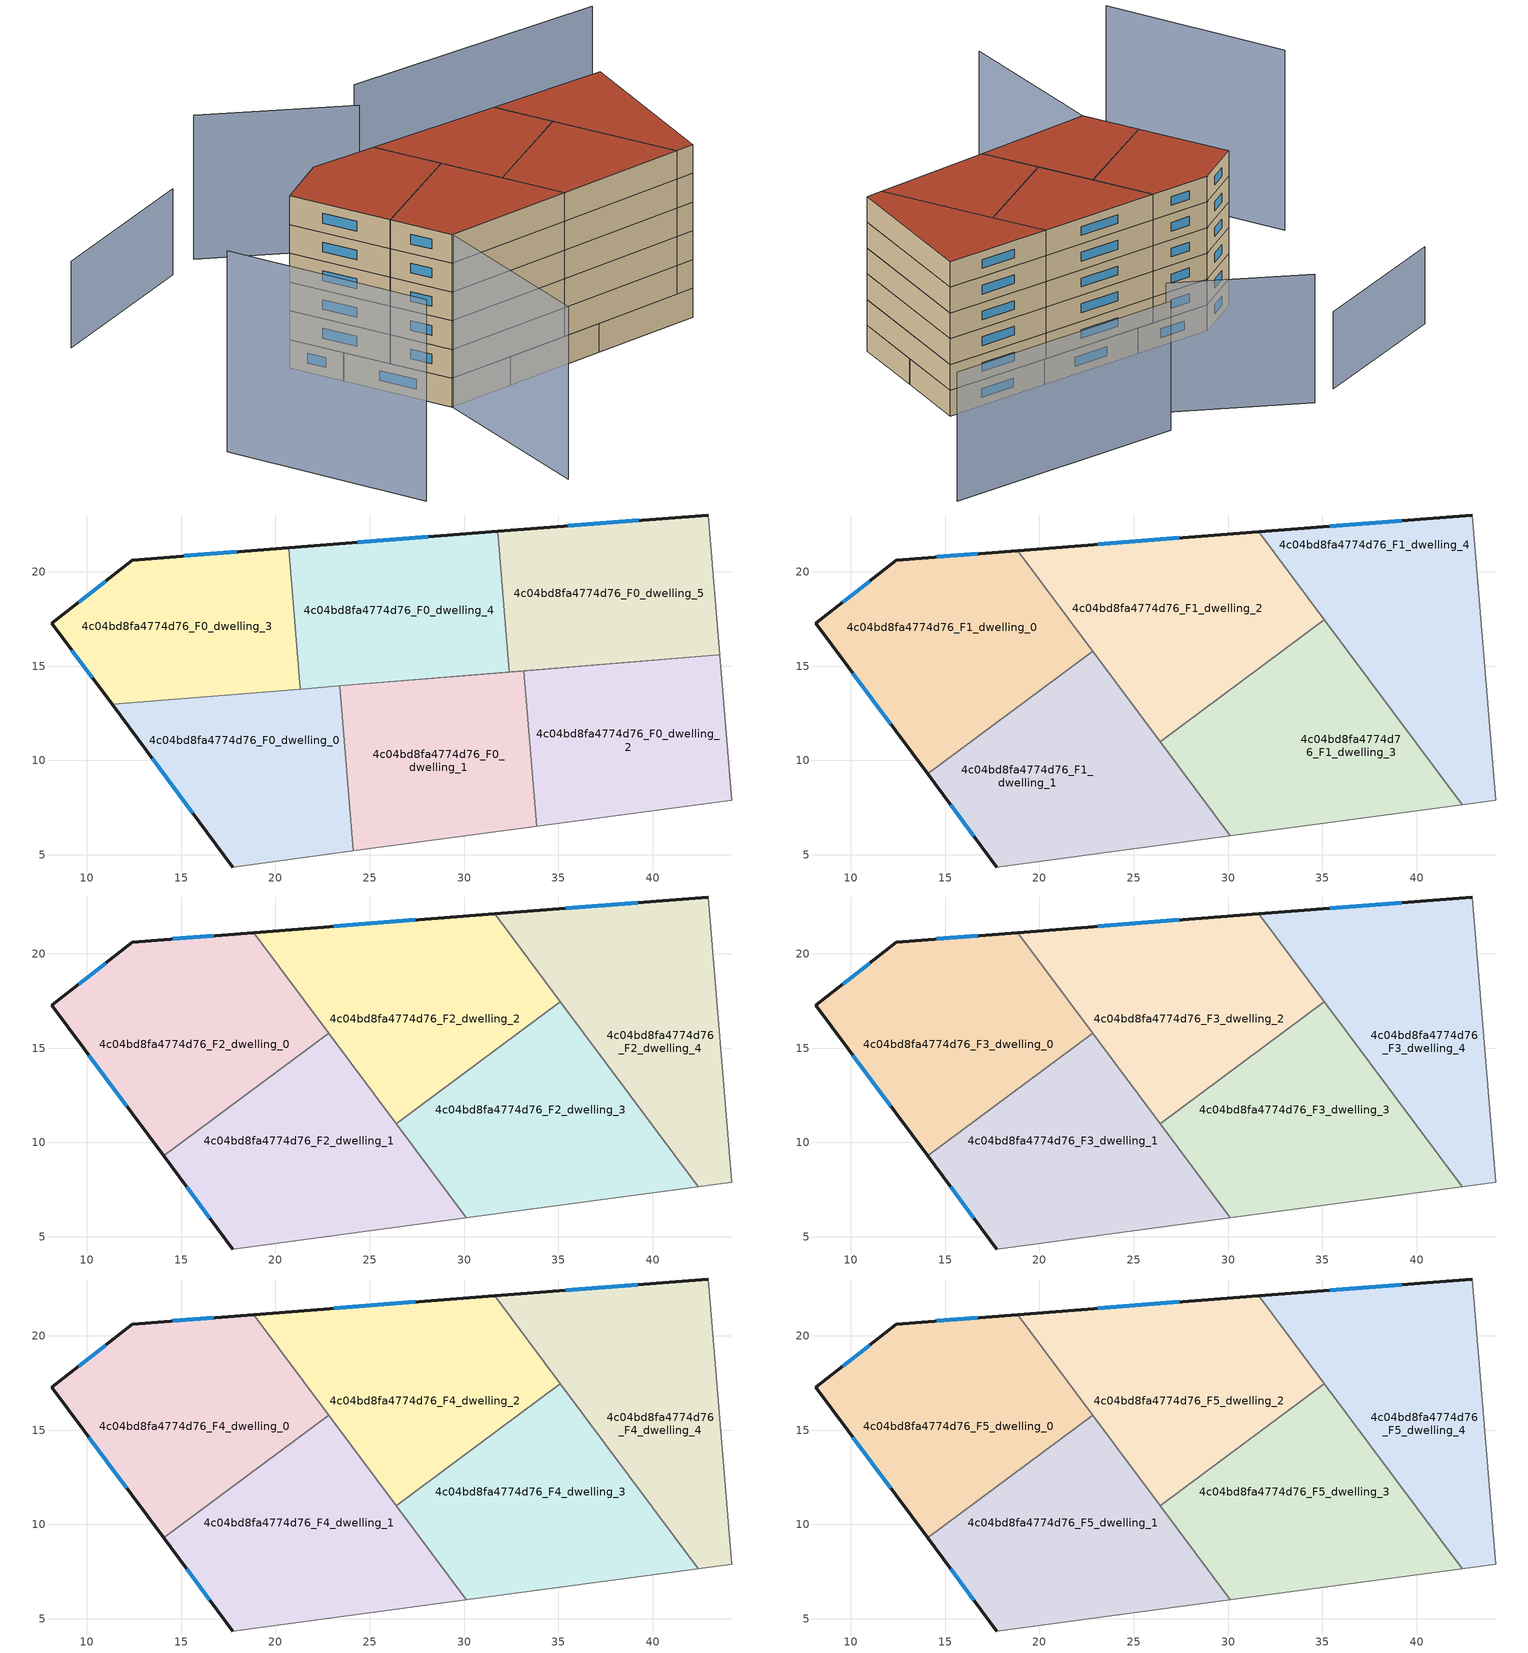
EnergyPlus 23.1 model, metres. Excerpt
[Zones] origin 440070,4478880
4c04bd8fa4774d76_F0_dwelling_0
 floor ground (EU_floor_Construction): 23.42,13.96 24.14,5.21 17.75,4.35 11.35,12.97 z0
 wall outside (EU_wall_Construction): 11.35,12.97 17.75,4.35 z0:3
 wall to 4c04bd8fa4774d76_F0_dwelling_1 (EU_wall_Construction): 24.14,5.21 23.42,13.96 z0:3
 wall adiabatic (EU_wall_Construction): 17.75,4.35 24.14,5.21 z0:3
 wall to 4c04bd8fa4774d76_F0_dwelling_3 (EU_wall_Construction): 21.31,13.78 11.35,12.97 z0:3
 wall to 4c04bd8fa4774d76_F0_dwelling_4 (EU_wall_Construction): 23.42,13.96 21.31,13.78 z0:3
 window (EU_Window_Construction): 13.47,10.11 15.63,7.21 z0.99:2.01
4c04bd8fa4774d76_F0_dwelling_1
 floor ground (EU_floor_Construction): 33.17,14.75 33.85,6.5 24.14,5.21 23.42,13.96 z0
 wall adiabatic (EU_wall_Construction): 33.17,14.75 23.42,13.96 / 24.14,5.21 33.85,6.5 z0:3
 wall to 4c04bd8fa4774d76_F0_dwelling_2 (EU_wall_Construction): 33.85,6.5 33.17,14.75 z0:3
4c04bd8fa4774d76_F0_dwelling_2
 floor ground (EU_floor_Construction): 43.55,15.6 44.18,7.88 33.85,6.5 33.17,14.75 z0
 wall adiabatic (EU_wall_Construction): 33.85,6.5 44.18,7.88 43.55,15.6 33.17,14.75 z0:3
4c04bd8fa4774d76_F0_dwelling_3
 floor ground (EU_floor_Construction): 20.7,21.27 21.31,13.78 11.35,12.97 8.16,17.26 12.41,20.63 z0
 wall outside (EU_wall_Construction): 20.7,21.27 12.41,20.63 8.16,17.26 11.35,12.97 z0:3
 wall to 4c04bd8fa4774d76_F0_dwelling_4 (EU_wall_Construction): 21.31,13.78 20.7,21.27 z0:3
 window (EU_Window_Construction): 9.21,15.84 10.29,14.39 / 11,19.51 9.57,18.38 / 17.95,21.06 15.16,20.84 z0.99:2.01
4c04bd8fa4774d76_F0_dwelling_4
 floor ground (EU_floor_Construction): 31.79,22.14 32.4,14.69 21.31,13.78 20.7,21.27 z0
 wall outside (EU_wall_Construction): 31.79,22.14 20.7,21.27 z0:3
 wall to 4c04bd8fa4774d76_F0_dwelling_5 (EU_wall_Construction): 32.4,14.69 31.79,22.14 z0:3
 wall adiabatic (EU_wall_Construction): 23.42,13.96 32.4,14.69 z0:3
 window (EU_Window_Construction): 28.12,21.85 24.38,21.56 z0.99:2.01
 ceiling adiabatic (EU_roof_Construction): 24.15,14.02 20.94,18.34 21.24,14.62 22.83,15.8 z3
4c04bd8fa4774d76_F0_dwelling_5
 floor ground (EU_floor_Construction): 42.95,23.01 43.55,15.6 32.4,14.69 31.79,22.14 z0
 wall outside (EU_wall_Construction): 42.95,23.01 31.79,22.14 z0:3
 wall adiabatic (EU_wall_Construction): 32.4,14.69 43.55,15.6 42.95,23.01 z0:3
 window (EU_Window_Construction): 39.25,22.72 35.49,22.43 z0.99:2.01
4c04bd8fa4774d76_F1_dwelling_0
 floor to 4c04bd8fa4774d76_F0_dwelling_3 (EU_floor_Construction): 18.86,21.13 20.94,18.34 21.24,14.62 19.97,13.67 11.35,12.97 8.16,17.26 12.41,20.63 z3
 floor to 4c04bd8fa4774d76_F0_dwelling_0 (EU_floor_Construction): 19.97,13.67 14.08,9.29 11.35,12.97 z3
 floor adiabatic (EU_floor_Construction): 20.94,18.34 22.83,15.8 21.24,14.62 z3
 wall outside (EU_wall_Construction): 18.86,21.13 12.41,20.63 8.16,17.26 14.08,9.29 z3:6
 wall to 4c04bd8fa4774d76_F1_dwelling_1 (EU_wall_Construction): 14.08,9.29 22.83,15.8 z3:6
 wall to 4c04bd8fa4774d76_F1_dwelling_2 (EU_wall_Construction): 22.83,15.8 18.86,21.13 z3:6
 window (EU_Window_Construction): 10.12,14.62 12.12,11.93 / 11,19.51 9.57,18.38 / 16.72,20.96 14.55,20.79 z3.99:5.01
4c04bd8fa4774d76_F1_dwelling_1
 floor to 4c04bd8fa4774d76_F0_dwelling_0 (EU_floor_Construction): 23.42,13.96 24.14,5.21 17.75,4.35 14.08,9.29 19.97,13.67 z3
 floor to 4c04bd8fa4774d76_F0_dwelling_1 (EU_floor_Construction): 24.15,14.02 30.12,6 24.14,5.21 23.42,13.96 z3
 floor to 4c04bd8fa4774d76_F0_dwelling_4 (EU_floor_Construction): 22.83,15.8 24.15,14.02 21.31,13.78 21.24,14.62 z3
 floor to 4c04bd8fa4774d76_F0_dwelling_3 (EU_floor_Construction): 21.24,14.62 21.31,13.78 19.97,13.67 z3
 wall outside (EU_wall_Construction): 14.08,9.29 17.75,4.35 z3:6
 wall adiabatic (EU_wall_Construction): 17.75,4.35 30.12,6 26.41,10.99 z3:6
 wall to 4c04bd8fa4774d76_F1_dwelling_2 (EU_wall_Construction): 26.41,10.99 22.83,15.8 z3:6
 window (EU_Window_Construction): 15.3,7.65 16.54,5.99 z3.99:5.01
4c04bd8fa4774d76_F1_dwelling_2
 floor to 4c04bd8fa4774d76_F0_dwelling_4 (EU_floor_Construction): 31.82,21.89 32.34,15.41 31.25,14.6 24.15,14.02 20.94,18.34 20.7,21.27 31.64,22.13 z3
 floor to 4c04bd8fa4774d76_F0_dwelling_3 (EU_floor_Construction): 20.7,21.27 20.94,18.34 18.86,21.13 z3
 floor to 4c04bd8fa4774d76_F0_dwelling_5 (EU_floor_Construction): 31.82,21.89 35.11,17.47 32.34,15.41 z3
 floor to 4c04bd8fa4774d76_F0_dwelling_1 (EU_floor_Construction): 31.25,14.6 26.41,10.99 24.15,14.02 z3
 wall outside (EU_wall_Construction): 31.64,22.13 18.86,21.13 z3:6
 wall to 4c04bd8fa4774d76_F1_dwelling_3 (EU_wall_Construction): 26.41,10.99 35.11,17.47 z3:6
 wall to 4c04bd8fa4774d76_F1_dwelling_4 (EU_wall_Construction): 35.11,17.47 31.64,22.13 z3:6
 window (EU_Window_Construction): 27.4,21.8 23.1,21.46 z3.99:5.01
4c04bd8fa4774d76_F1_dwelling_3
 floor to 4c04bd8fa4774d76_F0_dwelling_1 (EU_floor_Construction): 33.17,14.75 33.85,6.5 30.12,6 26.41,10.99 31.25,14.6 z3
 floor to 4c04bd8fa4774d76_F0_dwelling_2 (EU_floor_Construction): 36.91,15.06 42.42,7.65 33.85,6.5 33.17,14.75 z3
 floor to 4c04bd8fa4774d76_F0_dwelling_5 (EU_floor_Construction): 35.11,17.47 36.91,15.06 32.4,14.69 32.34,15.41 z3
 floor to 4c04bd8fa4774d76_F0_dwelling_4 (EU_floor_Construction): 32.34,15.41 32.4,14.69 31.25,14.6 z3
 wall adiabatic (EU_wall_Construction): 26.41,10.99 30.12,6 42.42,7.65 z3:6
 wall to 4c04bd8fa4774d76_F1_dwelling_4 (EU_wall_Construction): 42.42,7.65 35.11,17.47 z3:6
4c04bd8fa4774d76_F1_dwelling_4
 floor to 4c04bd8fa4774d76_F0_dwelling_2 (EU_floor_Construction): 43.55,15.6 44.18,7.88 42.42,7.65 36.91,15.06 z3
 floor to 4c04bd8fa4774d76_F0_dwelling_5 (EU_floor_Construction): 42.95,23.01 43.55,15.6 36.91,15.06 31.82,21.89 31.79,22.14 z3
 floor to 4c04bd8fa4774d76_F0_dwelling_4 (EU_floor_Construction): 31.79,22.14 31.82,21.89 31.64,22.13 z3
 wall outside (EU_wall_Construction): 42.95,23.01 31.64,22.13 z3:6
 wall adiabatic (EU_wall_Construction): 42.42,7.65 44.18,7.88 42.95,23.01 z3:6
 window (EU_Window_Construction): 39.2,22.72 35.39,22.42 z3.99:5.01
4c04bd8fa4774d76_F2_dwelling_0
 floor to 4c04bd8fa4774d76_F1_dwelling_0 (EU_floor_Construction): 18.86,21.13 22.83,15.8 14.08,9.29 8.16,17.26 12.41,20.63 z6
 wall outside (EU_wall_Construction): 18.86,21.13 12.41,20.63 8.16,17.26 14.08,9.29 z6:9
 wall to 4c04bd8fa4774d76_F2_dwelling_1 (EU_wall_Construction): 14.08,9.29 22.83,15.8 z6:9
 wall to 4c04bd8fa4774d76_F2_dwelling_2 (EU_wall_Construction): 22.83,15.8 18.86,21.13 z6:9
 window (EU_Window_Construction): 10.12,14.62 12.12,11.93 / 11,19.51 9.57,18.38 / 16.72,20.96 14.55,20.79 z6.99:8.01
4c04bd8fa4774d76_F2_dwelling_1
 floor to 4c04bd8fa4774d76_F1_dwelling_1 (EU_floor_Construction): 22.83,15.8 30.12,6 17.75,4.35 14.08,9.29 z6
 wall outside (EU_wall_Construction): 14.08,9.29 17.75,4.35 z6:9
 wall adiabatic (EU_wall_Construction): 17.75,4.35 30.12,6 26.41,10.99 z6:9
 wall to 4c04bd8fa4774d76_F2_dwelling_2 (EU_wall_Construction): 26.41,10.99 22.83,15.8 z6:9
 window (EU_Window_Construction): 15.3,7.65 16.54,5.99 z6.99:8.01
4c04bd8fa4774d76_F2_dwelling_2
 floor to 4c04bd8fa4774d76_F1_dwelling_2 (EU_floor_Construction): 31.64,22.13 35.11,17.47 26.41,10.99 18.86,21.13 z6
 wall outside (EU_wall_Construction): 31.64,22.13 18.86,21.13 z6:9
 wall to 4c04bd8fa4774d76_F2_dwelling_3 (EU_wall_Construction): 26.41,10.99 35.11,17.47 z6:9
 wall to 4c04bd8fa4774d76_F2_dwelling_4 (EU_wall_Construction): 35.11,17.47 31.64,22.13 z6:9
 window (EU_Window_Construction): 27.4,21.8 23.1,21.46 z6.99:8.01
4c04bd8fa4774d76_F2_dwelling_3
 floor to 4c04bd8fa4774d76_F1_dwelling_3 (EU_floor_Construction): 35.11,17.47 42.42,7.65 30.12,6 26.41,10.99 z6
 wall adiabatic (EU_wall_Construction): 26.41,10.99 30.12,6 42.42,7.65 z6:9
 wall to 4c04bd8fa4774d76_F2_dwelling_4 (EU_wall_Construction): 42.42,7.65 35.11,17.47 z6:9
4c04bd8fa4774d76_F2_dwelling_4
 floor to 4c04bd8fa4774d76_F1_dwelling_4 (EU_floor_Construction): 42.95,23.01 44.18,7.88 42.42,7.65 31.64,22.13 z6
 wall outside (EU_wall_Construction): 42.95,23.01 31.64,22.13 z6:9
 wall adiabatic (EU_wall_Construction): 42.42,7.65 44.18,7.88 42.95,23.01 z6:9
 window (EU_Window_Construction): 39.2,22.72 35.39,22.42 z6.99:8.01
4c04bd8fa4774d76_F3_dwelling_0
 floor to 4c04bd8fa4774d76_F2_dwelling_0 (EU_floor_Construction): 18.86,21.13 22.83,15.8 14.08,9.29 8.16,17.26 12.41,20.63 z9
 wall outside (EU_wall_Construction): 18.86,21.13 12.41,20.63 8.16,17.26 14.08,9.29 z9:12
 wall to 4c04bd8fa4774d76_F3_dwelling_1 (EU_wall_Construction): 14.08,9.29 22.83,15.8 z9:12
 wall to 4c04bd8fa4774d76_F3_dwelling_2 (EU_wall_Construction): 22.83,15.8 18.86,21.13 z9:12
 window (EU_Window_Construction): 10.12,14.62 12.12,11.93 / 11,19.51 9.57,18.38 / 16.72,20.96 14.55,20.79 z9.99:11.01
4c04bd8fa4774d76_F3_dwelling_1
 floor to 4c04bd8fa4774d76_F2_dwelling_1 (EU_floor_Construction): 22.83,15.8 30.12,6 17.75,4.35 14.08,9.29 z9
 wall outside (EU_wall_Construction): 14.08,9.29 17.75,4.35 z9:12
 wall adiabatic (EU_wall_Construction): 17.75,4.35 30.12,6 26.41,10.99 z9:12
 wall to 4c04bd8fa4774d76_F3_dwelling_2 (EU_wall_Construction): 26.41,10.99 22.83,15.8 z9:12
 window (EU_Window_Construction): 15.3,7.65 16.54,5.99 z9.99:11.01
4c04bd8fa4774d76_F3_dwelling_2
 floor to 4c04bd8fa4774d76_F2_dwelling_2 (EU_floor_Construction): 31.64,22.13 35.11,17.47 26.41,10.99 18.86,21.13 z9
 wall outside (EU_wall_Construction): 31.64,22.13 18.86,21.13 z9:12
 wall to 4c04bd8fa4774d76_F3_dwelling_3 (EU_wall_Construction): 26.41,10.99 35.11,17.47 z9:12
 wall to 4c04bd8fa4774d76_F3_dwelling_4 (EU_wall_Construction): 35.11,17.47 31.64,22.13 z9:12
 window (EU_Window_Construction): 27.4,21.8 23.1,21.46 z9.99:11.01
4c04bd8fa4774d76_F3_dwelling_3
 floor to 4c04bd8fa4774d76_F2_dwelling_3 (EU_floor_Construction): 35.11,17.47 42.42,7.65 30.12,6 26.41,10.99 z9
 wall adiabatic (EU_wall_Construction): 26.41,10.99 30.12,6 42.42,7.65 z9:12
 wall to 4c04bd8fa4774d76_F3_dwelling_4 (EU_wall_Construction): 42.42,7.65 35.11,17.47 z9:12
4c04bd8fa4774d76_F3_dwelling_4
 floor to 4c04bd8fa4774d76_F2_dwelling_4 (EU_floor_Construction): 42.95,23.01 44.18,7.88 42.42,7.65 31.64,22.13 z9
 wall outside (EU_wall_Construction): 42.95,23.01 31.64,22.13 z9:12
 wall adiabatic (EU_wall_Construction): 42.42,7.65 44.18,7.88 42.95,23.01 z9:12
 window (EU_Window_Construction): 39.2,22.72 35.39,22.42 z9.99:11.01
4c04bd8fa4774d76_F4_dwelling_0
 floor to 4c04bd8fa4774d76_F3_dwelling_0 (EU_floor_Construction): 18.86,21.13 22.83,15.8 14.08,9.29 8.16,17.26 12.41,20.63 z12
 wall outside (EU_wall_Construction): 18.86,21.13 12.41,20.63 8.16,17.26 14.08,9.29 z12:15
 wall to 4c04bd8fa4774d76_F4_dwelling_1 (EU_wall_Construction): 14.08,9.29 22.83,15.8 z12:15
 wall to 4c04bd8fa4774d76_F4_dwelling_2 (EU_wall_Construction): 22.83,15.8 18.86,21.13 z12:15
 window (EU_Window_Construction): 10.12,14.62 12.12,11.93 / 11,19.51 9.57,18.38 / 16.72,20.96 14.55,20.79 z12.99:14.01
4c04bd8fa4774d76_F4_dwelling_1
 floor to 4c04bd8fa4774d76_F3_dwelling_1 (EU_floor_Construction): 22.83,15.8 30.12,6 17.75,4.35 14.08,9.29 z12
 wall outside (EU_wall_Construction): 14.08,9.29 17.75,4.35 z12:15
 wall adiabatic (EU_wall_Construction): 17.75,4.35 30.12,6 26.41,10.99 z12:15
 wall to 4c04bd8fa4774d76_F4_dwelling_2 (EU_wall_Construction): 26.41,10.99 22.83,15.8 z12:15
 window (EU_Window_Construction): 15.3,7.65 16.54,5.99 z12.99:14.01
4c04bd8fa4774d76_F4_dwelling_2
 floor to 4c04bd8fa4774d76_F3_dwelling_2 (EU_floor_Construction): 31.64,22.13 35.11,17.47 26.41,10.99 18.86,21.13 z12
 wall outside (EU_wall_Construction): 31.64,22.13 18.86,21.13 z12:15
 wall to 4c04bd8fa4774d76_F4_dwelling_3 (EU_wall_Construction): 26.41,10.99 35.11,17.47 z12:15
 wall to 4c04bd8fa4774d76_F4_dwelling_4 (EU_wall_Construction): 35.11,17.47 31.64,22.13 z12:15
 window (EU_Window_Construction): 27.4,21.8 23.1,21.46 z12.99:14.01
4c04bd8fa4774d76_F4_dwelling_3
 floor to 4c04bd8fa4774d76_F3_dwelling_3 (EU_floor_Construction): 35.11,17.47 42.42,7.65 30.12,6 26.41,10.99 z12
 wall adiabatic (EU_wall_Construction): 26.41,10.99 30.12,6 42.42,7.65 z12:15
 wall to 4c04bd8fa4774d76_F4_dwelling_4 (EU_wall_Construction): 42.42,7.65 35.11,17.47 z12:15
4c04bd8fa4774d76_F4_dwelling_4
 floor to 4c04bd8fa4774d76_F3_dwelling_4 (EU_floor_Construction): 42.95,23.01 44.18,7.88 42.42,7.65 31.64,22.13 z12
 wall outside (EU_wall_Construction): 42.95,23.01 31.64,22.13 z12:15
 wall adiabatic (EU_wall_Construction): 42.42,7.65 44.18,7.88 42.95,23.01 z12:15
 window (EU_Window_Construction): 39.2,22.72 35.39,22.42 z12.99:14.01
4c04bd8fa4774d76_F5_dwelling_0
 floor to 4c04bd8fa4774d76_F4_dwelling_0 (EU_floor_Construction): 18.86,21.13 22.83,15.8 14.08,9.29 8.16,17.26 12.41,20.63 z15
 wall outside (EU_wall_Construction): 18.86,21.13 12.41,20.63 8.16,17.26 14.08,9.29 z15:18
 wall to 4c04bd8fa4774d76_F5_dwelling_1 (EU_wall_Construction): 14.08,9.29 22.83,15.8 z15:18
 wall to 4c04bd8fa4774d76_F5_dwelling_2 (EU_wall_Construction): 22.83,15.8 18.86,21.13 z15:18
 window (EU_Window_Construction): 10.12,14.62 12.12,11.93 / 11,19.51 9.57,18.38 / 16.72,20.96 14.55,20.79 z15.99:17.01
 roof outside (EU_roof_Construction): 22.83,15.8 18.86,21.13 12.41,20.63 8.16,17.26 14.08,9.29 z18
4c04bd8fa4774d76_F5_dwelling_1
 floor to 4c04bd8fa4774d76_F4_dwelling_1 (EU_floor_Construction): 22.83,15.8 30.12,6 17.75,4.35 14.08,9.29 z15
 wall outside (EU_wall_Construction): 14.08,9.29 17.75,4.35 z15:18
 wall adiabatic (EU_wall_Construction): 17.75,4.35 30.12,6 26.41,10.99 z15:18
 wall to 4c04bd8fa4774d76_F5_dwelling_2 (EU_wall_Construction): 26.41,10.99 22.83,15.8 z15:18
 window (EU_Window_Construction): 15.3,7.65 16.54,5.99 z15.99:17.01
 roof outside (EU_roof_Construction): 30.12,6 22.83,15.8 14.08,9.29 17.75,4.35 z18
4c04bd8fa4774d76_F5_dwelling_2
 floor to 4c04bd8fa4774d76_F4_dwelling_2 (EU_floor_Construction): 31.64,22.13 35.11,17.47 26.41,10.99 18.86,21.13 z15
 wall outside (EU_wall_Construction): 31.64,22.13 18.86,21.13 z15:18
 wall to 4c04bd8fa4774d76_F5_dwelling_3 (EU_wall_Construction): 26.41,10.99 35.11,17.47 z15:18
 wall to 4c04bd8fa4774d76_F5_dwelling_4 (EU_wall_Construction): 35.11,17.47 31.64,22.13 z15:18
 window (EU_Window_Construction): 27.4,21.8 23.1,21.46 z15.99:17.01
 roof outside (EU_roof_Construction): 35.11,17.47 31.64,22.13 18.86,21.13 26.41,10.99 z18
4c04bd8fa4774d76_F5_dwelling_3
 floor to 4c04bd8fa4774d76_F4_dwelling_3 (EU_floor_Construction): 35.11,17.47 42.42,7.65 30.12,6 26.41,10.99 z15
 wall adiabatic (EU_wall_Construction): 26.41,10.99 30.12,6 42.42,7.65 z15:18
 wall to 4c04bd8fa4774d76_F5_dwelling_4 (EU_wall_Construction): 42.42,7.65 35.11,17.47 z15:18
 roof outside (EU_roof_Construction): 42.42,7.65 35.11,17.47 26.41,10.99 30.12,6 z18
4c04bd8fa4774d76_F5_dwelling_4
 floor to 4c04bd8fa4774d76_F4_dwelling_4 (EU_floor_Construction): 42.95,23.01 44.18,7.88 42.42,7.65 31.64,22.13 z15
 wall outside (EU_wall_Construction): 42.95,23.01 31.64,22.13 z15:18
 wall adiabatic (EU_wall_Construction): 42.42,7.65 44.18,7.88 42.95,23.01 z15:18
 window (EU_Window_Construction): 39.2,22.72 35.39,22.42 z15.99:17.01
 roof outside (EU_roof_Construction): 44.18,7.88 42.95,23.01 31.64,22.13 42.42,7.65 z18
shading: -3.69,7.15 7.88,-8.93 z0:21; 20.83,-11.67 15.19,17.67 z0:18; 50.22,37.86 24.91,35.92 / 23.6,32.62 9.71,38.14 z0:15; 6.76,36.62 -7.31,29.81 z0:9
[Building]
EU S2 Campaign: North Axis=0; Terrain=City; Solar Distribution=FullExterior
[Site:Location]
Madrid: Latitude=40.5; Longitude=-3.5; Time Zone=1; Elevation=609
[SizingPeriod:WeatherFileDays]
AnnualSizingPeriod: Begin Month=1; Begin Day of Month=1; End Month=12; End Day of Month=31; Day of Week for Start Day=Monday; Use Weather File Daylight Saving Period=No; Use Weather File Rain and Snow Indicators=No
[MATERIAL]
EU_InternalMass_Material: Roughness=MediumRough; Thickness=0.1; Conductivity=1; Density=1800; Specific Heat=900; Thermal Absorptance=0.9; Solar Absorptance=0.7; Visible Absorptance=0.7
[MATERIAL:NOMASS] Roughness=MediumRough; Thermal Absorptance=0.9; Solar Absorptance=0.7; Visible Absorptance=0.7
Name | Thermal Resistance
EU_wall_NoMass | 0.609216
EU_roof_NoMass | 0.513268
EU_floor_NoMass | 0.568163
[WINDOWMATERIAL:SIMPLEGLAZINGSYSTEM]
EU_Window_SimpleGlazing: UFactor=5.50606; Solar Heat Gain Coefficient=0.85; Visible Transmittance=0.85
[CONSTRUCTION]
EU_wall_Construction: EU_wall_NoMass
EU_roof_Construction: EU_roof_NoMass
EU_floor_Construction: EU_floor_NoMass
EU_InternalMass_Construction: EU_InternalMass_Material
EU_Window_Construction: EU_Window_SimpleGlazing
[ZONE] Type=1; Multiplier=1; Ceiling Height=autocalculate; Floor Area=autocalculate; Part of Total Floor Area=Yes
Name | Volume
4c04bd8fa4774d76_F0_dwelling_0 | 250.258
4c04bd8fa4774d76_F1_dwelling_0; 4c04bd8fa4774d76_F2_dwelling_0; 4c04bd8fa4774d76_F3_dwelling_0; 4c04bd8fa4774d76_F4_dwelling_0; 4c04bd8fa4774d76_F5_dwelling_0 | 300.331
4c04bd8fa4774d76_F0_dwelling_1 | 250.28
4c04bd8fa4774d76_F1_dwelling_1; 4c04bd8fa4774d76_F2_dwelling_1; 4c04bd8fa4774d76_F3_dwelling_1; 4c04bd8fa4774d76_F4_dwelling_1; 4c04bd8fa4774d76_F5_dwelling_1 | 300.324
4c04bd8fa4774d76_F0_dwelling_2 | 250.266
4c04bd8fa4774d76_F1_dwelling_2; 4c04bd8fa4774d76_F2_dwelling_2; 4c04bd8fa4774d76_F3_dwelling_2; 4c04bd8fa4774d76_F4_dwelling_2; 4c04bd8fa4774d76_F5_dwelling_2 | 300.335
4c04bd8fa4774d76_F0_dwelling_3 | 250.285
4c04bd8fa4774d76_F1_dwelling_3; 4c04bd8fa4774d76_F2_dwelling_3; 4c04bd8fa4774d76_F3_dwelling_3; 4c04bd8fa4774d76_F4_dwelling_3; 4c04bd8fa4774d76_F5_dwelling_3 | 300.309
4c04bd8fa4774d76_F0_dwelling_4 | 250.27
4c04bd8fa4774d76_F1_dwelling_4; 4c04bd8fa4774d76_F2_dwelling_4; 4c04bd8fa4774d76_F3_dwelling_4; 4c04bd8fa4774d76_F4_dwelling_4; 4c04bd8fa4774d76_F5_dwelling_4 | 300.348
4c04bd8fa4774d76_F0_dwelling_5 | 250.262
[INTERNALMASS] Construction=EU_InternalMass_Construction
Name | Zone or ZoneList | Surface Area
4c04bd8fa4774d76_F0_dwelling_0_EU_InternalMass | 4c04bd8fa4774d76_F0_dwelling_0 | 83.4299
4c04bd8fa4774d76_F0_dwelling_1_EU_InternalMass | 4c04bd8fa4774d76_F0_dwelling_1 | 83.4264
4c04bd8fa4774d76_F0_dwelling_2_EU_InternalMass | 4c04bd8fa4774d76_F0_dwelling_2 | 83.4222
4c04bd8fa4774d76_F0_dwelling_3_EU_InternalMass | 4c04bd8fa4774d76_F0_dwelling_3 | 83.4304
4c04bd8fa4774d76_F0_dwelling_4_EU_InternalMass | 4c04bd8fa4774d76_F0_dwelling_4 | 83.4234
4c04bd8fa4774d76_F0_dwelling_5_EU_InternalMass | 4c04bd8fa4774d76_F0_dwelling_5 | 83.4205
4c04bd8fa4774d76_F1_dwelling_0_EU_InternalMass | 4c04bd8fa4774d76_F1_dwelling_0 | 100.111
4c04bd8fa4774d76_F1_dwelling_1_EU_InternalMass | 4c04bd8fa4774d76_F1_dwelling_1 | 100.111
4c04bd8fa4774d76_F1_dwelling_2_EU_InternalMass | 4c04bd8fa4774d76_F1_dwelling_2 | 100.114
4c04bd8fa4774d76_F1_dwelling_3_EU_InternalMass | 4c04bd8fa4774d76_F1_dwelling_3 | 100.107
4c04bd8fa4774d76_F1_dwelling_4_EU_InternalMass | 4c04bd8fa4774d76_F1_dwelling_4 | 100.116
4c04bd8fa4774d76_F2_dwelling_0_EU_InternalMass | 4c04bd8fa4774d76_F2_dwelling_0 | 100.111
4c04bd8fa4774d76_F2_dwelling_1_EU_InternalMass | 4c04bd8fa4774d76_F2_dwelling_1 | 100.111
4c04bd8fa4774d76_F2_dwelling_2_EU_InternalMass | 4c04bd8fa4774d76_F2_dwelling_2 | 100.114
4c04bd8fa4774d76_F2_dwelling_3_EU_InternalMass | 4c04bd8fa4774d76_F2_dwelling_3 | 100.107
4c04bd8fa4774d76_F2_dwelling_4_EU_InternalMass | 4c04bd8fa4774d76_F2_dwelling_4 | 100.116
4c04bd8fa4774d76_F3_dwelling_0_EU_InternalMass | 4c04bd8fa4774d76_F3_dwelling_0 | 100.111
4c04bd8fa4774d76_F3_dwelling_1_EU_InternalMass | 4c04bd8fa4774d76_F3_dwelling_1 | 100.111
4c04bd8fa4774d76_F3_dwelling_2_EU_InternalMass | 4c04bd8fa4774d76_F3_dwelling_2 | 100.114
4c04bd8fa4774d76_F3_dwelling_3_EU_InternalMass | 4c04bd8fa4774d76_F3_dwelling_3 | 100.107
4c04bd8fa4774d76_F3_dwelling_4_EU_InternalMass | 4c04bd8fa4774d76_F3_dwelling_4 | 100.116
4c04bd8fa4774d76_F4_dwelling_0_EU_InternalMass | 4c04bd8fa4774d76_F4_dwelling_0 | 100.111
4c04bd8fa4774d76_F4_dwelling_1_EU_InternalMass | 4c04bd8fa4774d76_F4_dwelling_1 | 100.111
4c04bd8fa4774d76_F4_dwelling_2_EU_InternalMass | 4c04bd8fa4774d76_F4_dwelling_2 | 100.114
4c04bd8fa4774d76_F4_dwelling_3_EU_InternalMass | 4c04bd8fa4774d76_F4_dwelling_3 | 100.107
4c04bd8fa4774d76_F4_dwelling_4_EU_InternalMass | 4c04bd8fa4774d76_F4_dwelling_4 | 100.116
4c04bd8fa4774d76_F5_dwelling_0_EU_InternalMass | 4c04bd8fa4774d76_F5_dwelling_0 | 100.111
4c04bd8fa4774d76_F5_dwelling_1_EU_InternalMass | 4c04bd8fa4774d76_F5_dwelling_1 | 100.111
4c04bd8fa4774d76_F5_dwelling_2_EU_InternalMass | 4c04bd8fa4774d76_F5_dwelling_2 | 100.114
4c04bd8fa4774d76_F5_dwelling_3_EU_InternalMass | 4c04bd8fa4774d76_F5_dwelling_3 | 100.107
4c04bd8fa4774d76_F5_dwelling_4_EU_InternalMass | 4c04bd8fa4774d76_F5_dwelling_4 | 100.116
[OTHEREQUIPMENT] Fuel Type=Electricity; Design Level Calculation Method=Watts/Area; Power per Zone Floor Area=1; Fraction Latent=0; Fraction Radiant=0; Fraction Lost=0; Carbon Dioxide Generation Rate=0; EndUse Subcategory=EU_Step8_InternalGains
Name | Zone or ZoneList or Space or SpaceList | Schedule
EU_Step8_InternalGain_4c04bd8fa4774d76_F0_dwelling_0_f000 | 4c04bd8fa4774d76_F0_dwelling_0 | EU_Step8_GainSchedule_4c04bd8fa4774d76_F0_dwelling_0_f000
EU_Step8_InternalGain_4c04bd8fa4774d76_F0_dwelling_1_f000 | 4c04bd8fa4774d76_F0_dwelling_1 | EU_Step8_GainSchedule_4c04bd8fa4774d76_F0_dwelling_1_f000
EU_Step8_InternalGain_4c04bd8fa4774d76_F0_dwelling_2_f000 | 4c04bd8fa4774d76_F0_dwelling_2 | EU_Step8_GainSchedule_4c04bd8fa4774d76_F0_dwelling_2_f000
EU_Step8_InternalGain_4c04bd8fa4774d76_F0_dwelling_3_f000 | 4c04bd8fa4774d76_F0_dwelling_3 | EU_Step8_GainSchedule_4c04bd8fa4774d76_F0_dwelling_3_f000
EU_Step8_InternalGain_4c04bd8fa4774d76_F0_dwelling_4_f000 | 4c04bd8fa4774d76_F0_dwelling_4 | EU_Step8_GainSchedule_4c04bd8fa4774d76_F0_dwelling_4_f000
EU_Step8_InternalGain_4c04bd8fa4774d76_F0_dwelling_5_f000 | 4c04bd8fa4774d76_F0_dwelling_5 | EU_Step8_GainSchedule_4c04bd8fa4774d76_F0_dwelling_5_f000
EU_Step8_InternalGain_4c04bd8fa4774d76_F1_dwelling_0_f000 | 4c04bd8fa4774d76_F1_dwelling_0 | EU_Step8_GainSchedule_4c04bd8fa4774d76_F1_dwelling_0_f000
EU_Step8_InternalGain_4c04bd8fa4774d76_F1_dwelling_1_f000 | 4c04bd8fa4774d76_F1_dwelling_1 | EU_Step8_GainSchedule_4c04bd8fa4774d76_F1_dwelling_1_f000
EU_Step8_InternalGain_4c04bd8fa4774d76_F1_dwelling_2_f000 | 4c04bd8fa4774d76_F1_dwelling_2 | EU_Step8_GainSchedule_4c04bd8fa4774d76_F1_dwelling_2_f000
EU_Step8_InternalGain_4c04bd8fa4774d76_F1_dwelling_3_f000 | 4c04bd8fa4774d76_F1_dwelling_3 | EU_Step8_GainSchedule_4c04bd8fa4774d76_F1_dwelling_3_f000
EU_Step8_InternalGain_4c04bd8fa4774d76_F1_dwelling_4_f000 | 4c04bd8fa4774d76_F1_dwelling_4 | EU_Step8_GainSchedule_4c04bd8fa4774d76_F1_dwelling_4_f000
EU_Step8_InternalGain_4c04bd8fa4774d76_F2_dwelling_0_f000 | 4c04bd8fa4774d76_F2_dwelling_0 | EU_Step8_GainSchedule_4c04bd8fa4774d76_F2_dwelling_0_f000
EU_Step8_InternalGain_4c04bd8fa4774d76_F2_dwelling_1_f000 | 4c04bd8fa4774d76_F2_dwelling_1 | EU_Step8_GainSchedule_4c04bd8fa4774d76_F2_dwelling_1_f000
EU_Step8_InternalGain_4c04bd8fa4774d76_F2_dwelling_2_f000 | 4c04bd8fa4774d76_F2_dwelling_2 | EU_Step8_GainSchedule_4c04bd8fa4774d76_F2_dwelling_2_f000
EU_Step8_InternalGain_4c04bd8fa4774d76_F2_dwelling_3_f000 | 4c04bd8fa4774d76_F2_dwelling_3 | EU_Step8_GainSchedule_4c04bd8fa4774d76_F2_dwelling_3_f000
EU_Step8_InternalGain_4c04bd8fa4774d76_F2_dwelling_4_f000 | 4c04bd8fa4774d76_F2_dwelling_4 | EU_Step8_GainSchedule_4c04bd8fa4774d76_F2_dwelling_4_f000
EU_Step8_InternalGain_4c04bd8fa4774d76_F3_dwelling_0_f000 | 4c04bd8fa4774d76_F3_dwelling_0 | EU_Step8_GainSchedule_4c04bd8fa4774d76_F3_dwelling_0_f000
EU_Step8_InternalGain_4c04bd8fa4774d76_F3_dwelling_1_f000 | 4c04bd8fa4774d76_F3_dwelling_1 | EU_Step8_GainSchedule_4c04bd8fa4774d76_F3_dwelling_1_f000
EU_Step8_InternalGain_4c04bd8fa4774d76_F3_dwelling_2_f000 | 4c04bd8fa4774d76_F3_dwelling_2 | EU_Step8_GainSchedule_4c04bd8fa4774d76_F3_dwelling_2_f000
EU_Step8_InternalGain_4c04bd8fa4774d76_F3_dwelling_3_f000 | 4c04bd8fa4774d76_F3_dwelling_3 | EU_Step8_GainSchedule_4c04bd8fa4774d76_F3_dwelling_3_f000
EU_Step8_InternalGain_4c04bd8fa4774d76_F3_dwelling_4_f000 | 4c04bd8fa4774d76_F3_dwelling_4 | EU_Step8_GainSchedule_4c04bd8fa4774d76_F3_dwelling_4_f000
EU_Step8_InternalGain_4c04bd8fa4774d76_F4_dwelling_0_f000 | 4c04bd8fa4774d76_F4_dwelling_0 | EU_Step8_GainSchedule_4c04bd8fa4774d76_F4_dwelling_0_f000
EU_Step8_InternalGain_4c04bd8fa4774d76_F4_dwelling_1_f000 | 4c04bd8fa4774d76_F4_dwelling_1 | EU_Step8_GainSchedule_4c04bd8fa4774d76_F4_dwelling_1_f000
EU_Step8_InternalGain_4c04bd8fa4774d76_F4_dwelling_2_f000 | 4c04bd8fa4774d76_F4_dwelling_2 | EU_Step8_GainSchedule_4c04bd8fa4774d76_F4_dwelling_2_f000
EU_Step8_InternalGain_4c04bd8fa4774d76_F4_dwelling_3_f000 | 4c04bd8fa4774d76_F4_dwelling_3 | EU_Step8_GainSchedule_4c04bd8fa4774d76_F4_dwelling_3_f000
EU_Step8_InternalGain_4c04bd8fa4774d76_F4_dwelling_4_f000 | 4c04bd8fa4774d76_F4_dwelling_4 | EU_Step8_GainSchedule_4c04bd8fa4774d76_F4_dwelling_4_f000
EU_Step8_InternalGain_4c04bd8fa4774d76_F5_dwelling_0_f000 | 4c04bd8fa4774d76_F5_dwelling_0 | EU_Step8_GainSchedule_4c04bd8fa4774d76_F5_dwelling_0_f000
EU_Step8_InternalGain_4c04bd8fa4774d76_F5_dwelling_1_f000 | 4c04bd8fa4774d76_F5_dwelling_1 | EU_Step8_GainSchedule_4c04bd8fa4774d76_F5_dwelling_1_f000
EU_Step8_InternalGain_4c04bd8fa4774d76_F5_dwelling_2_f000 | 4c04bd8fa4774d76_F5_dwelling_2 | EU_Step8_GainSchedule_4c04bd8fa4774d76_F5_dwelling_2_f000
EU_Step8_InternalGain_4c04bd8fa4774d76_F5_dwelling_3_f000 | 4c04bd8fa4774d76_F5_dwelling_3 | EU_Step8_GainSchedule_4c04bd8fa4774d76_F5_dwelling_3_f000
EU_Step8_InternalGain_4c04bd8fa4774d76_F5_dwelling_4_f000 | 4c04bd8fa4774d76_F5_dwelling_4 | EU_Step8_GainSchedule_4c04bd8fa4774d76_F5_dwelling_4_f000
[ZONEVENTILATION:DESIGNFLOWRATE] Schedule=EU_AlwaysOn; Design Flow Rate Calculation Method=AirChanges/Hour; Air Changes per Hour=0.752966; Ventilation Type=Natural; Fan Pressure Rise=0; Fan Total Efficiency=1; Constant Term Coefficient=1; Temperature Term Coefficient=0; Velocity Term Coefficient=0; Velocity Squared Term Coefficient=0; Minimum Indoor Temperature=-100; Maximum Indoor Temperature=100; Delta Temperature=-100; Minimum Outdoor Temperature=-100; Maximum Outdoor Temperature=100; Maximum Wind Speed=40
Name | Zone or ZoneList or Space or SpaceList
EU_ConstantAir_4c04bd8fa4774d76_F0_dwelling_0 | 4c04bd8fa4774d76_F0_dwelling_0
EU_ConstantAir_4c04bd8fa4774d76_F0_dwelling_1 | 4c04bd8fa4774d76_F0_dwelling_1
EU_ConstantAir_4c04bd8fa4774d76_F0_dwelling_2 | 4c04bd8fa4774d76_F0_dwelling_2
EU_ConstantAir_4c04bd8fa4774d76_F0_dwelling_3 | 4c04bd8fa4774d76_F0_dwelling_3
EU_ConstantAir_4c04bd8fa4774d76_F0_dwelling_4 | 4c04bd8fa4774d76_F0_dwelling_4
EU_ConstantAir_4c04bd8fa4774d76_F0_dwelling_5 | 4c04bd8fa4774d76_F0_dwelling_5
EU_ConstantAir_4c04bd8fa4774d76_F1_dwelling_0 | 4c04bd8fa4774d76_F1_dwelling_0
EU_ConstantAir_4c04bd8fa4774d76_F1_dwelling_1 | 4c04bd8fa4774d76_F1_dwelling_1
EU_ConstantAir_4c04bd8fa4774d76_F1_dwelling_2 | 4c04bd8fa4774d76_F1_dwelling_2
EU_ConstantAir_4c04bd8fa4774d76_F1_dwelling_3 | 4c04bd8fa4774d76_F1_dwelling_3
EU_ConstantAir_4c04bd8fa4774d76_F1_dwelling_4 | 4c04bd8fa4774d76_F1_dwelling_4
EU_ConstantAir_4c04bd8fa4774d76_F2_dwelling_0 | 4c04bd8fa4774d76_F2_dwelling_0
EU_ConstantAir_4c04bd8fa4774d76_F2_dwelling_1 | 4c04bd8fa4774d76_F2_dwelling_1
EU_ConstantAir_4c04bd8fa4774d76_F2_dwelling_2 | 4c04bd8fa4774d76_F2_dwelling_2
EU_ConstantAir_4c04bd8fa4774d76_F2_dwelling_3 | 4c04bd8fa4774d76_F2_dwelling_3
EU_ConstantAir_4c04bd8fa4774d76_F2_dwelling_4 | 4c04bd8fa4774d76_F2_dwelling_4
EU_ConstantAir_4c04bd8fa4774d76_F3_dwelling_0 | 4c04bd8fa4774d76_F3_dwelling_0
EU_ConstantAir_4c04bd8fa4774d76_F3_dwelling_1 | 4c04bd8fa4774d76_F3_dwelling_1
EU_ConstantAir_4c04bd8fa4774d76_F3_dwelling_2 | 4c04bd8fa4774d76_F3_dwelling_2
EU_ConstantAir_4c04bd8fa4774d76_F3_dwelling_3 | 4c04bd8fa4774d76_F3_dwelling_3
EU_ConstantAir_4c04bd8fa4774d76_F3_dwelling_4 | 4c04bd8fa4774d76_F3_dwelling_4
EU_ConstantAir_4c04bd8fa4774d76_F4_dwelling_0 | 4c04bd8fa4774d76_F4_dwelling_0
EU_ConstantAir_4c04bd8fa4774d76_F4_dwelling_1 | 4c04bd8fa4774d76_F4_dwelling_1
EU_ConstantAir_4c04bd8fa4774d76_F4_dwelling_2 | 4c04bd8fa4774d76_F4_dwelling_2
EU_ConstantAir_4c04bd8fa4774d76_F4_dwelling_3 | 4c04bd8fa4774d76_F4_dwelling_3
EU_ConstantAir_4c04bd8fa4774d76_F4_dwelling_4 | 4c04bd8fa4774d76_F4_dwelling_4
EU_ConstantAir_4c04bd8fa4774d76_F5_dwelling_0 | 4c04bd8fa4774d76_F5_dwelling_0
EU_ConstantAir_4c04bd8fa4774d76_F5_dwelling_1 | 4c04bd8fa4774d76_F5_dwelling_1
EU_ConstantAir_4c04bd8fa4774d76_F5_dwelling_2 | 4c04bd8fa4774d76_F5_dwelling_2
EU_ConstantAir_4c04bd8fa4774d76_F5_dwelling_3 | 4c04bd8fa4774d76_F5_dwelling_3
EU_ConstantAir_4c04bd8fa4774d76_F5_dwelling_4 | 4c04bd8fa4774d76_F5_dwelling_4
[HVACTEMPLATE:THERMOSTAT] Constant Heating Setpoint=20; Constant Cooling Setpoint=50
EU_HeatOnly_4c04bd8fa4774d76_F0_dwelling_0; EU_HeatOnly_4c04bd8fa4774d76_F0_dwelling_1; EU_HeatOnly_4c04bd8fa4774d76_F0_dwelling_2; EU_HeatOnly_4c04bd8fa4774d76_F0_dwelling_3; EU_HeatOnly_4c04bd8fa4774d76_F0_dwelling_4; EU_HeatOnly_4c04bd8fa4774d76_F0_dwelling_5; EU_HeatOnly_4c04bd8fa4774d76_F1_dwelling_0; EU_HeatOnly_4c04bd8fa4774d76_F1_dwelling_1; EU_HeatOnly_4c04bd8fa4774d76_F1_dwelling_2; EU_HeatOnly_4c04bd8fa4774d76_F1_dwelling_3; EU_HeatOnly_4c04bd8fa4774d76_F1_dwelling_4; EU_HeatOnly_4c04bd8fa4774d76_F2_dwelling_0; EU_HeatOnly_4c04bd8fa4774d76_F2_dwelling_1; EU_HeatOnly_4c04bd8fa4774d76_F2_dwelling_2; EU_HeatOnly_4c04bd8fa4774d76_F2_dwelling_3; EU_HeatOnly_4c04bd8fa4774d76_F2_dwelling_4; EU_HeatOnly_4c04bd8fa4774d76_F3_dwelling_0; EU_HeatOnly_4c04bd8fa4774d76_F3_dwelling_1; EU_HeatOnly_4c04bd8fa4774d76_F3_dwelling_2; EU_HeatOnly_4c04bd8fa4774d76_F3_dwelling_3; EU_HeatOnly_4c04bd8fa4774d76_F3_dwelling_4; EU_HeatOnly_4c04bd8fa4774d76_F4_dwelling_0; EU_HeatOnly_4c04bd8fa4774d76_F4_dwelling_1; EU_HeatOnly_4c04bd8fa4774d76_F4_dwelling_2; EU_HeatOnly_4c04bd8fa4774d76_F4_dwelling_3; EU_HeatOnly_4c04bd8fa4774d76_F4_dwelling_4; EU_HeatOnly_4c04bd8fa4774d76_F5_dwelling_0; EU_HeatOnly_4c04bd8fa4774d76_F5_dwelling_1; EU_HeatOnly_4c04bd8fa4774d76_F5_dwelling_2; EU_HeatOnly_4c04bd8fa4774d76_F5_dwelling_3; EU_HeatOnly_4c04bd8fa4774d76_F5_dwelling_4
[HVACTEMPLATE:ZONE:IDEALLOADSAIRSYSTEM] System Availability Schedule=EU_AlwaysOn; Maximum Heating Supply Air Temperature=50; Minimum Cooling Supply Air Temperature=13; Maximum Heating Supply Air Humidity Ratio=0.0156; Minimum Cooling Supply Air Humidity Ratio=0.0077; Heating Limit=NoLimit; Cooling Limit=NoLimit; Heating Availability Schedule=EU_AlwaysOn; Cooling Availability Schedule=EU_CoolingOff; Dehumidification Control Type=ConstantSensibleHeatRatio; Cooling Sensible Heat Ratio=0.7; Dehumidification Setpoint=60; Humidification Control Type=None; Humidification Setpoint=30; Outdoor Air Method=None; Outdoor Air Flow Rate per Person=0.00944; Outdoor Air Flow Rate per Zone Floor Area=0; Outdoor Air Flow Rate per Zone=0; Demand Controlled Ventilation Type=None; Outdoor Air Economizer Type=NoEconomizer; Heat Recovery Type=None; Sensible Heat Recovery Effectiveness=0.7; Latent Heat Recovery Effectiveness=0.65
Name | Template Thermostat
4c04bd8fa4774d76_F0_dwelling_0 | EU_HeatOnly_4c04bd8fa4774d76_F0_dwelling_0
4c04bd8fa4774d76_F0_dwelling_1 | EU_HeatOnly_4c04bd8fa4774d76_F0_dwelling_1
4c04bd8fa4774d76_F0_dwelling_2 | EU_HeatOnly_4c04bd8fa4774d76_F0_dwelling_2
4c04bd8fa4774d76_F0_dwelling_3 | EU_HeatOnly_4c04bd8fa4774d76_F0_dwelling_3
4c04bd8fa4774d76_F0_dwelling_4 | EU_HeatOnly_4c04bd8fa4774d76_F0_dwelling_4
4c04bd8fa4774d76_F0_dwelling_5 | EU_HeatOnly_4c04bd8fa4774d76_F0_dwelling_5
4c04bd8fa4774d76_F1_dwelling_0 | EU_HeatOnly_4c04bd8fa4774d76_F1_dwelling_0
4c04bd8fa4774d76_F1_dwelling_1 | EU_HeatOnly_4c04bd8fa4774d76_F1_dwelling_1
4c04bd8fa4774d76_F1_dwelling_2 | EU_HeatOnly_4c04bd8fa4774d76_F1_dwelling_2
4c04bd8fa4774d76_F1_dwelling_3 | EU_HeatOnly_4c04bd8fa4774d76_F1_dwelling_3
4c04bd8fa4774d76_F1_dwelling_4 | EU_HeatOnly_4c04bd8fa4774d76_F1_dwelling_4
4c04bd8fa4774d76_F2_dwelling_0 | EU_HeatOnly_4c04bd8fa4774d76_F2_dwelling_0
4c04bd8fa4774d76_F2_dwelling_1 | EU_HeatOnly_4c04bd8fa4774d76_F2_dwelling_1
4c04bd8fa4774d76_F2_dwelling_2 | EU_HeatOnly_4c04bd8fa4774d76_F2_dwelling_2
4c04bd8fa4774d76_F2_dwelling_3 | EU_HeatOnly_4c04bd8fa4774d76_F2_dwelling_3
4c04bd8fa4774d76_F2_dwelling_4 | EU_HeatOnly_4c04bd8fa4774d76_F2_dwelling_4
4c04bd8fa4774d76_F3_dwelling_0 | EU_HeatOnly_4c04bd8fa4774d76_F3_dwelling_0
4c04bd8fa4774d76_F3_dwelling_1 | EU_HeatOnly_4c04bd8fa4774d76_F3_dwelling_1
4c04bd8fa4774d76_F3_dwelling_2 | EU_HeatOnly_4c04bd8fa4774d76_F3_dwelling_2
4c04bd8fa4774d76_F3_dwelling_3 | EU_HeatOnly_4c04bd8fa4774d76_F3_dwelling_3
4c04bd8fa4774d76_F3_dwelling_4 | EU_HeatOnly_4c04bd8fa4774d76_F3_dwelling_4
4c04bd8fa4774d76_F4_dwelling_0 | EU_HeatOnly_4c04bd8fa4774d76_F4_dwelling_0
4c04bd8fa4774d76_F4_dwelling_1 | EU_HeatOnly_4c04bd8fa4774d76_F4_dwelling_1
4c04bd8fa4774d76_F4_dwelling_2 | EU_HeatOnly_4c04bd8fa4774d76_F4_dwelling_2
4c04bd8fa4774d76_F4_dwelling_3 | EU_HeatOnly_4c04bd8fa4774d76_F4_dwelling_3
4c04bd8fa4774d76_F4_dwelling_4 | EU_HeatOnly_4c04bd8fa4774d76_F4_dwelling_4
4c04bd8fa4774d76_F5_dwelling_0 | EU_HeatOnly_4c04bd8fa4774d76_F5_dwelling_0
4c04bd8fa4774d76_F5_dwelling_1 | EU_HeatOnly_4c04bd8fa4774d76_F5_dwelling_1
4c04bd8fa4774d76_F5_dwelling_2 | EU_HeatOnly_4c04bd8fa4774d76_F5_dwelling_2
4c04bd8fa4774d76_F5_dwelling_3 | EU_HeatOnly_4c04bd8fa4774d76_F5_dwelling_3
4c04bd8fa4774d76_F5_dwelling_4 | EU_HeatOnly_4c04bd8fa4774d76_F5_dwelling_4
[SIZING:ZONE] Zone Cooling Design Supply Air Temperature Input Method=SupplyAirTemperature; Zone Cooling Design Supply Air Temperature=13; Zone Heating Design Supply Air Temperature Input Method=SupplyAirTemperature; Zone Heating Design Supply Air Temperature=50; Zone Cooling Design Supply Air Humidity Ratio=0.008; Zone Heating Design Supply Air Humidity Ratio=0.008; Cooling Design Air Flow Method=DesignDay; Cooling Design Air Flow Rate=0; Cooling Minimum Air Flow per Zone Floor Area=0.000762; Cooling Minimum Air Flow=0; Cooling Minimum Air Flow Fraction=0.2; Heating Design Air Flow Method=DesignDay; Heating Design Air Flow Rate=0; Heating Maximum Air Flow per Zone Floor Area=0.002032; Heating Maximum Air Flow=0.141576; Heating Maximum Air Flow Fraction=0.3; Account for Dedicated Outdoor Air System=No; Dedicated Outdoor Air System Control Strategy=NeutralSupplyAir; Dedicated Outdoor Air Low Setpoint Temperature for Design=autosize; Dedicated Outdoor Air High Setpoint Temperature for Design=autosize; Zone Load Sizing Method=Sensible Load Only No Latent Load; Zone Latent Cooling Design Supply Air Humidity Ratio Input Method=HumidityRatioDifference; Zone Cooling Design Supply Air Humidity Ratio Difference=0.005; Zone Latent Heating Design Supply Air Humidity Ratio Input Method=HumidityRatioDifference; Zone Humidification Design Supply Air Humidity Ratio Difference=0.005
4c04bd8fa4774d76_F0_dwelling_0; 4c04bd8fa4774d76_F0_dwelling_1; 4c04bd8fa4774d76_F0_dwelling_2; 4c04bd8fa4774d76_F0_dwelling_3; 4c04bd8fa4774d76_F0_dwelling_4; 4c04bd8fa4774d76_F0_dwelling_5; 4c04bd8fa4774d76_F1_dwelling_0; 4c04bd8fa4774d76_F1_dwelling_1; 4c04bd8fa4774d76_F1_dwelling_2; 4c04bd8fa4774d76_F1_dwelling_3; 4c04bd8fa4774d76_F1_dwelling_4; 4c04bd8fa4774d76_F2_dwelling_0; 4c04bd8fa4774d76_F2_dwelling_1; 4c04bd8fa4774d76_F2_dwelling_2; 4c04bd8fa4774d76_F2_dwelling_3; 4c04bd8fa4774d76_F2_dwelling_4; 4c04bd8fa4774d76_F3_dwelling_0; 4c04bd8fa4774d76_F3_dwelling_1; 4c04bd8fa4774d76_F3_dwelling_2; 4c04bd8fa4774d76_F3_dwelling_3; 4c04bd8fa4774d76_F3_dwelling_4; 4c04bd8fa4774d76_F4_dwelling_0; 4c04bd8fa4774d76_F4_dwelling_1; 4c04bd8fa4774d76_F4_dwelling_2; 4c04bd8fa4774d76_F4_dwelling_3; 4c04bd8fa4774d76_F4_dwelling_4; 4c04bd8fa4774d76_F5_dwelling_0; 4c04bd8fa4774d76_F5_dwelling_1; 4c04bd8fa4774d76_F5_dwelling_2; 4c04bd8fa4774d76_F5_dwelling_3; 4c04bd8fa4774d76_F5_dwelling_4
[SCHEDULE:CONSTANT]
Name | Hourly Value
EU_AlwaysOn | 1
EU_CoolingOff | 0
[SCHEDULE:FILE] Column Number=1; Rows to Skip at Top=0; Number of Hours of Data=8760; Column Separator=Comma; Interpolate to Timestep=No; Minutes per Item=60; Adjust Schedule for Daylight Savings=Yes
Name | File
EU_Step8_GainSchedule_4c04bd8fa4774d76_F0_dwelling_0_f000 | ../../schedules/4c04bd8fa4774d76/4c04bd8fa4774d76_F0_dwelling_0_f000_gain.csv
EU_Step8_GainSchedule_4c04bd8fa4774d76_F0_dwelling_1_f000 | ../../schedules/4c04bd8fa4774d76/4c04bd8fa4774d76_F0_dwelling_1_f000_gain.csv
EU_Step8_GainSchedule_4c04bd8fa4774d76_F0_dwelling_2_f000 | ../../schedules/4c04bd8fa4774d76/4c04bd8fa4774d76_F0_dwelling_2_f000_gain.csv
EU_Step8_GainSchedule_4c04bd8fa4774d76_F0_dwelling_3_f000 | ../../schedules/4c04bd8fa4774d76/4c04bd8fa4774d76_F0_dwelling_3_f000_gain.csv
EU_Step8_GainSchedule_4c04bd8fa4774d76_F0_dwelling_4_f000 | ../../schedules/4c04bd8fa4774d76/4c04bd8fa4774d76_F0_dwelling_4_f000_gain.csv
EU_Step8_GainSchedule_4c04bd8fa4774d76_F0_dwelling_5_f000 | ../../schedules/4c04bd8fa4774d76/4c04bd8fa4774d76_F0_dwelling_5_f000_gain.csv
EU_Step8_GainSchedule_4c04bd8fa4774d76_F1_dwelling_0_f000 | ../../schedules/4c04bd8fa4774d76/4c04bd8fa4774d76_F1_dwelling_0_f000_gain.csv
EU_Step8_GainSchedule_4c04bd8fa4774d76_F1_dwelling_1_f000 | ../../schedules/4c04bd8fa4774d76/4c04bd8fa4774d76_F1_dwelling_1_f000_gain.csv
EU_Step8_GainSchedule_4c04bd8fa4774d76_F1_dwelling_2_f000 | ../../schedules/4c04bd8fa4774d76/4c04bd8fa4774d76_F1_dwelling_2_f000_gain.csv
EU_Step8_GainSchedule_4c04bd8fa4774d76_F1_dwelling_3_f000 | ../../schedules/4c04bd8fa4774d76/4c04bd8fa4774d76_F1_dwelling_3_f000_gain.csv
EU_Step8_GainSchedule_4c04bd8fa4774d76_F1_dwelling_4_f000 | ../../schedules/4c04bd8fa4774d76/4c04bd8fa4774d76_F1_dwelling_4_f000_gain.csv
EU_Step8_GainSchedule_4c04bd8fa4774d76_F2_dwelling_0_f000 | ../../schedules/4c04bd8fa4774d76/4c04bd8fa4774d76_F2_dwelling_0_f000_gain.csv
EU_Step8_GainSchedule_4c04bd8fa4774d76_F2_dwelling_1_f000 | ../../schedules/4c04bd8fa4774d76/4c04bd8fa4774d76_F2_dwelling_1_f000_gain.csv
EU_Step8_GainSchedule_4c04bd8fa4774d76_F2_dwelling_2_f000 | ../../schedules/4c04bd8fa4774d76/4c04bd8fa4774d76_F2_dwelling_2_f000_gain.csv
EU_Step8_GainSchedule_4c04bd8fa4774d76_F2_dwelling_3_f000 | ../../schedules/4c04bd8fa4774d76/4c04bd8fa4774d76_F2_dwelling_3_f000_gain.csv
EU_Step8_GainSchedule_4c04bd8fa4774d76_F2_dwelling_4_f000 | ../../schedules/4c04bd8fa4774d76/4c04bd8fa4774d76_F2_dwelling_4_f000_gain.csv
EU_Step8_GainSchedule_4c04bd8fa4774d76_F3_dwelling_0_f000 | ../../schedules/4c04bd8fa4774d76/4c04bd8fa4774d76_F3_dwelling_0_f000_gain.csv
EU_Step8_GainSchedule_4c04bd8fa4774d76_F3_dwelling_1_f000 | ../../schedules/4c04bd8fa4774d76/4c04bd8fa4774d76_F3_dwelling_1_f000_gain.csv
EU_Step8_GainSchedule_4c04bd8fa4774d76_F3_dwelling_2_f000 | ../../schedules/4c04bd8fa4774d76/4c04bd8fa4774d76_F3_dwelling_2_f000_gain.csv
EU_Step8_GainSchedule_4c04bd8fa4774d76_F3_dwelling_3_f000 | ../../schedules/4c04bd8fa4774d76/4c04bd8fa4774d76_F3_dwelling_3_f000_gain.csv
EU_Step8_GainSchedule_4c04bd8fa4774d76_F3_dwelling_4_f000 | ../../schedules/4c04bd8fa4774d76/4c04bd8fa4774d76_F3_dwelling_4_f000_gain.csv
EU_Step8_GainSchedule_4c04bd8fa4774d76_F4_dwelling_0_f000 | ../../schedules/4c04bd8fa4774d76/4c04bd8fa4774d76_F4_dwelling_0_f000_gain.csv
EU_Step8_GainSchedule_4c04bd8fa4774d76_F4_dwelling_1_f000 | ../../schedules/4c04bd8fa4774d76/4c04bd8fa4774d76_F4_dwelling_1_f000_gain.csv
EU_Step8_GainSchedule_4c04bd8fa4774d76_F4_dwelling_2_f000 | ../../schedules/4c04bd8fa4774d76/4c04bd8fa4774d76_F4_dwelling_2_f000_gain.csv
EU_Step8_GainSchedule_4c04bd8fa4774d76_F4_dwelling_3_f000 | ../../schedules/4c04bd8fa4774d76/4c04bd8fa4774d76_F4_dwelling_3_f000_gain.csv
EU_Step8_GainSchedule_4c04bd8fa4774d76_F4_dwelling_4_f000 | ../../schedules/4c04bd8fa4774d76/4c04bd8fa4774d76_F4_dwelling_4_f000_gain.csv
EU_Step8_GainSchedule_4c04bd8fa4774d76_F5_dwelling_0_f000 | ../../schedules/4c04bd8fa4774d76/4c04bd8fa4774d76_F5_dwelling_0_f000_gain.csv
EU_Step8_GainSchedule_4c04bd8fa4774d76_F5_dwelling_1_f000 | ../../schedules/4c04bd8fa4774d76/4c04bd8fa4774d76_F5_dwelling_1_f000_gain.csv
EU_Step8_GainSchedule_4c04bd8fa4774d76_F5_dwelling_2_f000 | ../../schedules/4c04bd8fa4774d76/4c04bd8fa4774d76_F5_dwelling_2_f000_gain.csv
EU_Step8_GainSchedule_4c04bd8fa4774d76_F5_dwelling_3_f000 | ../../schedules/4c04bd8fa4774d76/4c04bd8fa4774d76_F5_dwelling_3_f000_gain.csv
EU_Step8_GainSchedule_4c04bd8fa4774d76_F5_dwelling_4_f000 | ../../schedules/4c04bd8fa4774d76/4c04bd8fa4774d76_F5_dwelling_4_f000_gain.csv
